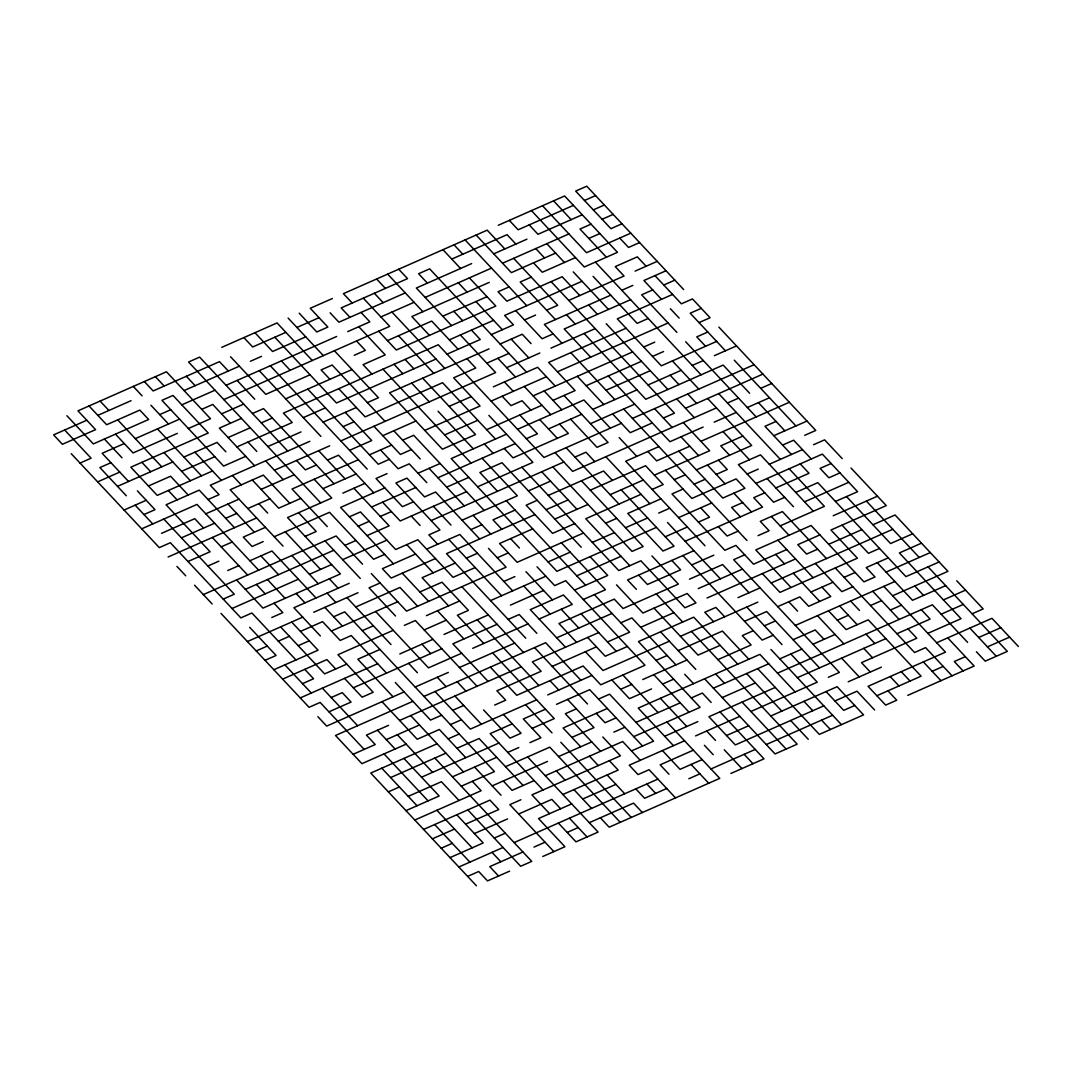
<?xml version="1.0" encoding="UTF-8"?>
<svg xmlns="http://www.w3.org/2000/svg" width="1072" height="1072" viewBox="0 0 1072 1072"><rect width="100%" height="100%" fill="white"/><g stroke="black" fill="none" stroke-linecap="round" stroke-linejoin="round"><path stroke-width="1.5" d="M221.757 347.355L277.058 322.94L312.287 360.514M332.36 298.525L310.237 308.294L327.858 327.081L316.789 331.972L299.182 313.171M498.266 225.281L564.622 195.975L617.472 252.335L584.294 266.982L531.444 210.621M86.778 420.237L53.6 434.884L62.404 444.29L95.596 429.631L77.975 410.844L166.455 371.783L210.501 418.75L188.377 428.519M97.847 415.36L131.025 400.7M285.862 332.333L252.684 346.993L243.88 337.6M296.931 327.456L319.041 317.687M451.768 259.089L507.069 234.674L515.873 244.068M573.426 205.368L518.124 229.783L509.321 220.39M584.495 200.491L595.55 195.6M184.076 390.57L239.378 366.155M250.433 361.264L261.488 356.386M305.734 336.849L272.556 351.495L254.935 332.709M405.283 292.897L338.913 322.203L330.109 312.81M471.64 263.591L416.338 288.02L451.58 325.593M493.763 253.836L526.942 239.177M582.243 214.762L537.997 234.299L529.193 224.906M593.298 209.884L604.367 204.993M159.701 414.609L170.756 409.732M181.825 404.841L215.003 390.195M226.058 385.304L336.662 336.474M347.73 331.596L369.84 321.828L361.036 312.434M380.908 316.937L414.087 302.291M425.142 297.413L491.512 268.107M502.567 263.23L568.924 233.924M591.047 224.155L579.992 229.046L606.417 257.226M602.116 219.278L613.171 214.387M80.025 463.077L91.093 458.186L64.655 430.006M124.272 443.54L102.148 453.309L128.573 481.489M135.327 438.649L179.573 419.125M201.697 409.357L212.752 404.466L230.373 423.252M223.807 399.588L389.712 326.33L363.287 298.15M489.261 282.378L411.836 316.575L429.457 335.362M555.618 253.086L511.371 272.623L476.142 235.036M588.796 238.44L599.864 233.549M621.974 223.78L610.919 228.671L575.677 191.097L586.746 186.206L683.641 289.534M110.952 462.702L99.897 467.58L126.322 495.76M177.322 433.396L133.075 452.933L115.454 434.147M221.556 413.859L243.679 404.104M310.036 374.798L265.802 394.335L230.56 356.762M354.283 355.261L365.338 350.383L356.534 340.99M387.461 340.615L431.708 321.077L458.133 349.258M442.763 316.2L487.01 296.663M509.133 286.894L498.065 291.785L506.882 301.178L562.17 276.75L579.791 295.537M531.243 277.125L520.188 282.016L555.43 319.59M575.49 257.588L542.311 272.248L533.494 262.854M630.792 233.173L586.545 252.711L542.499 205.744M97.646 481.864L119.769 472.095M241.428 418.375L219.304 428.143L254.546 465.717M252.496 413.497L263.551 408.606L334.022 483.753M285.675 398.838L352.031 369.545M639.595 242.567L628.54 247.458L619.723 238.064M117.518 486.366L172.82 461.952M183.875 457.074L217.053 442.414L225.87 451.808M228.122 437.537L250.245 427.768M261.3 422.891L272.355 418M449.329 339.864L493.562 320.327M582.042 281.266L504.631 315.449L513.434 324.843L491.311 334.611M148.445 485.991L170.569 476.236L188.19 495.023M181.624 471.345L214.802 456.699M236.925 446.93L292.227 422.515L283.423 413.122L438.26 344.755L543.973 457.476L621.398 423.293M303.296 417.624L325.406 407.856M436.009 359.026L336.474 402.978L274.807 337.224M447.078 354.149L480.256 339.489L471.439 330.096M524.489 319.965L535.558 315.074M546.613 310.197L557.681 305.306L513.622 258.339M568.736 300.428L624.038 276.013L615.221 266.62L637.344 256.851L646.161 266.245M635.093 271.122L657.216 261.354M124.071 510.044L146.194 500.276M212.551 470.97L157.249 495.385L130.824 467.204L208.249 433.021L173.007 395.447L161.952 400.338L223.619 466.092L245.743 456.324M267.853 446.555L301.044 431.909M323.154 422.14L356.346 407.494M367.401 402.603L378.456 397.725L334.41 350.758M489.06 348.882L389.525 392.834L442.374 449.195L475.553 434.549L422.703 378.188M500.128 344.005L522.238 334.236L531.055 343.63M610.718 295.175L544.362 324.468L561.983 343.254M621.787 290.284L632.842 285.407M666.02 270.747L643.91 280.516L661.518 299.302M143.943 514.547L155.011 509.669L137.39 490.882M309.848 441.302L210.3 485.254L219.117 494.648L208.048 499.525M343.027 426.643L354.095 421.765M486.809 363.167L508.932 353.398M553.179 333.861L542.11 338.752L515.686 310.572M630.591 299.678L564.234 328.983L590.659 357.164M652.714 289.909L641.659 294.8L676.888 332.374M663.769 285.031L674.837 280.14M141.692 528.831L196.993 504.416L258.66 570.17M274.419 470.233L329.72 445.805M340.775 440.927L495.626 372.56L460.384 334.987M506.681 367.669L539.859 353.023M550.928 348.145L595.161 328.608M672.586 294.425L617.284 318.84L661.33 365.807L716.632 341.392M161.564 533.333L194.742 518.687L203.559 528.081M205.811 513.81L238.989 499.15M261.099 489.381L294.291 474.735M316.401 464.967L305.346 469.858L296.542 460.464M327.469 460.089L338.524 455.198L373.766 492.785M349.593 450.32L371.703 440.552L345.278 412.372M382.771 435.674L415.949 421.015M449.128 406.368L471.251 396.6M493.375 386.831L537.608 367.307L555.229 386.094M626.088 328.233L548.676 362.416L575.101 390.597L552.978 400.365M648.212 318.464L637.157 323.355L593.111 276.388M181.436 537.849L214.614 523.203M225.669 518.312L236.738 513.434M247.793 508.543L269.916 498.775M358.396 459.714L292.04 489.02L327.268 526.593M369.451 454.836L391.575 445.068M402.643 440.177L413.698 435.299L484.169 510.446M424.753 430.408L480.055 405.993L453.63 377.813L475.754 368.044L466.936 358.651M491.123 401.116L546.425 376.701M557.48 371.81L668.084 322.98M701.262 308.334L690.207 313.212L725.436 350.785M168.116 557.011L256.61 517.937M300.843 498.413L278.72 508.182L252.295 479.988M322.967 488.644L356.145 473.985M389.324 459.339L378.269 464.23L307.785 389.069M411.447 449.57L400.392 454.461L373.954 426.281M444.625 434.924L477.804 420.278M533.106 395.863L632.654 351.911M643.709 347.02L654.778 342.142M699.011 322.605L710.079 317.727L692.458 298.927L681.39 303.818L654.965 275.638M187.989 561.514L210.112 551.758L166.066 504.778L199.245 490.132L234.487 527.705M221.167 546.867L232.235 541.99M265.414 527.33L243.29 537.099L252.108 546.492L263.163 541.615M342.839 493.147L364.949 483.378M387.072 473.623L376.017 478.501L402.442 506.681L413.497 501.803M486.621 429.671L541.923 405.256M586.156 385.719L641.458 361.304M652.526 356.413L663.581 351.536M707.828 331.998L696.76 336.876L705.577 346.269M207.861 566.029L218.916 561.152M274.218 536.724L329.519 512.309L373.565 559.276L384.634 554.398M384.821 487.894L340.588 507.431L393.437 563.792M418 473.248L440.123 463.479M506.493 434.173L451.191 458.588L556.904 571.322L656.439 527.37M517.548 429.296L583.905 399.99L610.343 428.17M606.028 390.221L650.275 370.698M227.733 570.545L238.788 565.654M249.856 560.777L271.966 551.008L316.012 597.975M305.158 536.362L316.213 531.471L298.592 512.684M349.392 516.825L360.447 511.934L395.689 549.521L417.812 539.752L453.054 577.326L475.164 567.557M371.515 507.056L415.748 487.519M437.872 477.75L515.297 443.567M526.352 438.689L537.42 433.798L519.799 415.011M548.475 428.921L581.654 414.274M592.722 409.383L636.956 389.86M648.024 384.969L681.202 370.322M692.257 365.431L703.326 360.554M714.381 355.663L736.504 345.908M203.358 594.585L336.085 535.987L362.51 564.167M358.209 526.218L369.264 521.327M380.319 516.449L391.387 511.572M446.689 487.144L468.799 477.388M590.471 423.668L634.704 404.131M223.231 599.101L234.286 594.21L163.815 519.062M245.354 589.332L333.834 550.258M344.889 545.38L355.958 540.489M367.013 535.611L389.136 525.843L353.894 488.269M466.548 491.659L400.191 520.965L382.57 502.178M477.616 486.782L532.918 462.354L488.872 415.387M632.453 418.402L754.125 364.694M232.034 608.494L298.405 579.188M309.46 574.311L331.583 564.542M342.638 559.651L386.885 540.127M431.118 520.59L563.845 461.992M574.9 457.101L585.969 452.223L594.772 461.617M652.325 422.917L630.202 432.686L612.581 413.899M663.38 418.04L674.449 413.149L551.115 281.641M685.504 408.271L762.929 374.088M462.045 520.215L517.347 495.8L482.119 458.226M528.416 490.909L550.539 481.14M716.431 407.896L572.649 471.385L555.041 452.598M727.499 403.005L738.554 398.127M760.678 388.359L771.733 383.481M271.779 617.512L282.834 612.621L274.03 603.228M349.204 583.329L293.902 607.744L320.327 635.924M415.561 554.023L382.382 568.669L391.186 578.063L435.433 558.539M426.616 549.145L459.808 534.486L512.657 590.86M470.863 529.608L481.918 524.731M515.096 510.071L492.986 519.84L501.79 529.233M537.219 500.302L526.164 505.193L552.589 533.374L574.713 523.605M548.288 495.425L603.59 471.01L612.393 480.403M658.891 446.595L625.7 461.241L704.987 545.782M703.125 427.058L669.946 441.704L608.28 375.95M714.18 422.167L736.303 412.412M747.372 407.521L769.482 397.752M247.404 641.552L302.706 617.137M313.761 612.259L358.008 592.722M380.131 582.954L369.063 587.831L395.501 616.011M534.968 514.587L446.488 553.648L525.776 638.202M546.037 509.696L568.147 499.927M590.27 490.172L645.572 465.744L663.193 484.544L652.138 489.422M689.819 446.22L656.64 460.866L647.823 451.473M700.874 441.329L789.354 402.268M256.221 650.945L267.276 646.068M278.331 641.177L289.4 636.299M300.455 631.408L322.578 621.653L340.199 640.44L351.254 635.549L386.496 673.122M333.633 616.762L344.702 611.884L494.46 771.572L461.282 786.218M355.757 606.993L400.003 587.456L417.611 606.256M455.305 563.041L422.113 577.701L448.552 605.881M466.36 558.164L477.415 553.273M532.717 528.858L499.539 543.517L517.16 562.304L583.516 532.998M554.84 519.089L588.019 504.443M610.142 494.674L643.321 480.028M654.389 475.137L709.691 450.722L683.253 422.542M742.869 436.076L720.746 445.845L729.55 455.238M776.048 421.43L764.979 426.308L791.417 454.488M265.025 660.339L276.08 655.461L249.655 627.281M298.204 645.692L309.259 640.801M331.382 631.046L397.752 601.74M419.862 591.972L441.986 582.203L468.41 610.383L457.355 615.274L483.78 643.455M497.287 557.788L508.356 552.911M641.069 494.299L585.768 518.727L629.813 565.694M674.248 479.653L685.316 474.775M696.371 469.884L751.673 445.47L707.627 398.503M773.796 435.701L806.975 421.055M273.829 669.732L318.076 650.195L291.651 622.015M362.309 630.671L373.378 625.78M605.64 523.23L616.695 518.352M660.942 498.815L627.763 513.461L662.992 551.035L674.06 546.157L621.197 489.797M683.065 489.046L671.997 493.937L724.86 550.298L735.915 545.407L753.536 564.194L786.714 549.547M694.12 484.169L705.188 479.278M716.243 474.4L727.298 469.509L718.495 460.116M782.6 445.094L793.669 440.217L811.29 459.004M804.724 435.326L815.779 430.448L718.883 327.121M282.646 679.125L326.88 659.588L335.697 668.995M393.25 630.296L337.948 654.711L373.177 692.284L362.122 697.175L344.501 678.388M404.305 625.405L415.36 620.527L477.027 686.281M426.428 615.65L459.607 600.99M503.853 581.466L514.908 576.575M548.087 561.929L570.21 552.16M592.334 542.392L614.444 532.623M625.512 527.746L647.635 517.977M658.69 513.086L669.745 508.208M747.171 474.025L758.239 469.147M769.294 464.256L802.472 449.61M813.541 444.719L824.596 439.842L842.217 458.628M302.518 683.641L313.573 678.75L304.77 669.357M346.752 664.104L324.628 673.873L280.583 626.906M379.93 649.458L357.82 659.226L393.049 696.8M424.177 629.921L446.3 620.152M490.534 600.615L545.836 576.2M678.563 517.602L711.741 502.956M755.988 483.418L822.345 454.113L857.587 491.686L835.463 501.455M300.267 697.912L377.679 663.729M399.802 653.96L432.981 639.314M444.049 634.436L488.283 614.899M510.406 605.131L543.584 590.484M576.763 575.825L621.01 556.301M665.243 536.764L687.366 526.995M698.435 522.118L709.49 517.227L700.686 507.833M742.668 502.58L731.613 507.458L740.417 516.851M764.792 492.812L753.737 497.689L762.54 507.083L685.115 541.28M775.847 487.934L809.038 473.275L800.221 463.881M831.148 463.506L820.093 468.397L828.897 477.79L839.966 472.899M331.194 697.537L342.249 692.659L351.067 702.053L328.943 711.821M353.318 687.782L441.798 648.707M497.1 624.293L452.853 643.83L488.095 681.403M508.155 619.402L519.21 614.524L536.831 633.311M574.512 590.109L607.703 575.463L590.082 556.676M784.664 497.328L773.595 502.205L738.367 464.632L760.49 454.863L813.34 511.223M795.719 492.437L817.842 482.668L905.934 576.615L939.112 561.956M461.657 653.223L428.478 667.869L375.629 611.509M472.725 648.332L528.027 623.917M539.082 619.04L572.26 604.38L563.457 594.987L530.278 609.646L565.507 647.22M583.329 599.503L605.452 589.734L561.393 542.767M693.932 550.673L627.562 579.965L636.379 589.359M738.166 531.136L727.111 536.013L718.294 526.62M804.536 501.83L848.769 482.293M404.117 691.909L326.692 726.092L317.875 716.699M415.172 687.031L448.351 672.385M459.419 667.494L514.707 643.079M691.681 564.944L713.791 555.175M758.038 535.638L769.093 530.761L760.289 521.367L782.413 511.599L826.458 558.566M780.161 525.883L824.395 506.346L789.166 468.772M412.921 701.302L335.496 735.486L361.921 763.666L406.167 744.142M423.976 696.425L545.648 642.704L580.877 680.278M556.703 637.827L612.005 613.412M689.43 579.215L722.608 564.569L749.033 592.749M744.732 554.8L733.663 559.691L839.376 672.412L828.321 677.303M833.212 515.739L877.445 496.202M388.546 725.355L366.423 735.124L375.24 744.517L353.117 754.273M399.615 720.464L521.273 666.744M598.699 632.56L532.328 661.866L541.146 671.26L496.899 690.797L505.716 700.19L494.648 705.068M620.809 622.805L631.877 617.914L675.923 664.881M698.234 588.622L742.481 569.085M819.892 534.901L797.782 544.67L806.586 554.063L817.641 549.172M386.295 739.626L419.474 724.98M441.597 715.212L430.542 720.089L395.3 682.516M452.665 710.334L463.72 705.443M552.201 666.382L596.447 646.845M607.502 641.954L629.626 632.199L594.384 594.612M640.681 627.308L673.859 612.661M707.051 598.015L795.531 558.941M828.71 544.295L861.888 529.635M872.943 524.757L895.066 514.989L947.929 571.349L892.628 595.764M450.414 724.605L461.469 719.727M627.375 646.47L605.251 656.238L587.63 637.451M737.978 597.64L760.102 587.871M771.157 582.98L892.815 529.273M437.095 743.767L370.738 773.073L476.45 885.794M448.163 738.876L459.218 733.998M536.643 699.815L470.273 729.121L435.044 691.534M547.698 694.937L591.945 675.4M669.357 641.217L603 670.509L585.379 651.722M680.425 636.326L757.85 602.142M879.509 548.435L868.441 553.313L842.016 525.133M912.687 533.776L890.564 543.544L846.518 496.577M390.61 777.575L445.912 753.16M456.967 748.269L479.09 738.514L523.136 785.481M512.269 723.855L490.145 733.623L543.008 789.984M545.447 709.208L523.324 718.977L540.945 737.764L529.89 742.641M556.515 704.331L589.694 689.671L642.543 746.032M656.051 660.379L667.106 655.488M678.174 650.61L722.407 631.073L748.846 659.253M744.531 621.304L766.654 611.536L819.504 667.896M777.709 606.658L799.833 596.89L808.65 606.283L830.76 596.514L821.956 587.121M810.901 592.012L833.011 582.243M844.079 577.352L855.134 572.475M888.313 557.829L866.189 567.584L875.007 576.977L863.952 581.868L811.089 525.508L755.787 549.923L791.029 587.496M921.491 543.169L899.381 552.938L961.048 618.691L927.856 633.351M388.359 791.86L399.414 786.969M421.537 777.2L498.962 743.017M532.141 728.37L554.264 718.602L492.597 652.848M576.374 708.833L565.319 713.724L600.561 751.298M598.498 699.065L609.566 694.187L653.612 741.154L631.488 750.923M620.621 689.296L631.676 684.418M642.744 679.541L686.978 660.004M720.156 645.357L698.046 655.113L654 608.146M753.348 630.698L742.28 635.589L751.097 644.982L717.905 659.628M764.403 625.82L775.458 620.929M852.883 586.746L841.828 591.637L815.39 563.457M886.062 572.1L930.308 552.562M408.231 796.362L441.409 781.716L459.03 800.503M452.464 776.825L496.711 757.301M507.766 752.41L518.821 747.532M607.315 708.458L563.068 727.995L580.689 746.782M651.548 688.934L629.425 698.689L611.817 679.903M662.617 684.043L673.672 679.166M773.207 635.214L762.152 640.091L682.864 555.551M795.33 625.445L894.879 581.493M405.98 810.646L439.158 795.987L403.916 758.413M505.515 766.694L549.762 747.157L620.232 822.304M571.872 737.389L593.995 727.62L567.57 699.44M616.119 717.851L605.064 722.742L596.246 713.349M793.079 639.716L815.202 629.961L824.006 639.354M837.326 620.192L848.381 615.301M870.504 605.533L881.559 600.655M414.784 820.04L481.14 790.734L472.337 781.341M492.209 785.856L547.511 761.428M558.566 756.551L591.744 741.904M613.867 732.136L624.922 727.245M635.991 722.367L680.224 702.83M691.293 697.952L702.348 693.061L711.165 702.455M713.416 688.184L768.704 663.769M779.773 658.878L801.896 649.109M812.951 644.232L835.075 634.463M890.376 610.048L901.431 605.171M945.678 585.634L912.5 600.28L877.258 562.706M423.587 829.433L489.958 800.127L498.761 809.521L465.583 824.167M534.191 780.59L512.068 790.359L503.264 780.965M545.259 775.713L622.671 741.529L640.292 760.316M633.74 736.638L700.096 707.346L638.43 641.592L693.731 617.164L737.777 664.144M722.22 697.577L755.398 682.931M777.522 673.162L932.359 604.796L967.601 642.369M943.427 599.905L965.55 590.136M432.405 838.827L454.528 829.058M520.885 799.752L509.83 804.643L553.876 851.61M664.667 736.276L697.845 721.617M775.27 687.433L708.914 716.739L735.338 744.919L823.819 705.845M797.394 677.665L885.874 638.604M896.929 633.713L930.107 619.067L921.304 609.673M941.176 614.189L963.299 604.42M441.208 848.22L452.277 843.329M474.387 833.56L507.579 818.914M518.634 814.037L551.812 799.377L560.629 808.77M562.867 794.499L618.169 770.085L609.365 760.691M684.539 740.779L629.237 765.194L638.041 774.587L649.109 769.709L675.534 797.89M695.594 735.901L739.841 716.364M750.896 711.486L817.253 682.181L790.828 654M972.103 613.814L983.158 608.923L956.733 580.743M450.026 857.613L483.204 842.954L456.779 814.774M494.259 838.076L505.327 833.199M571.684 803.893L538.506 818.539L564.931 846.719L542.807 856.488M582.739 799.015L615.918 784.356M693.343 750.172L660.164 764.832L668.968 774.225M726.521 735.526L748.645 725.757M770.768 715.989L837.125 686.696L863.563 714.877L819.316 734.4L757.649 668.647M848.193 681.805L881.372 667.159M936.673 642.744L991.975 618.316L1018.4 646.51M458.829 867.007L503.076 847.47M514.131 842.592L657.913 779.103M702.16 759.566L680.037 769.334L662.416 750.547M834.874 700.967L856.997 691.199L874.618 709.986M978.656 637.478L1000.779 627.71M467.633 876.4L478.702 871.509L487.505 880.903L509.629 871.147M522.935 851.985L489.757 866.632L498.574 876.025M534.003 847.094L545.058 842.217M567.182 832.448L578.237 827.557M589.305 822.68L633.539 803.142L642.356 812.536M666.717 788.496L644.607 798.265L635.79 788.871M688.84 778.728L699.909 773.85M710.964 768.959L755.211 749.435M766.266 744.544L832.622 715.238M854.746 705.483L843.691 710.361L826.07 691.574M876.869 695.715L921.103 676.177L868.253 619.817L846.13 629.586L828.509 610.799M932.171 671.3L943.226 666.409M965.349 656.64L954.294 661.531L963.098 670.925M987.473 646.872L1009.596 637.116M730.836 773.475L764.014 758.829L719.969 711.848M907.796 695.339L974.153 666.034L947.728 637.853M851.021 468.022L886.263 505.595L830.961 530.01L857.386 558.19L779.96 592.374L762.353 573.587M734.253 360.179L795.92 425.932M866.39 501.093L919.24 557.453M928.057 566.847L1007.345 651.387L985.222 661.156L976.404 651.763M670.335 308.696L679.139 318.089M749.623 393.25L723.185 365.07L645.773 399.253L584.106 333.486M758.427 402.643L784.851 430.823M969.852 628.085L996.277 656.265M553.567 200.853L571.175 219.653M685.705 341.767L756.175 416.914M914.751 586.009L923.555 595.402M595.362 262.104L701.075 374.825M718.682 393.612L780.349 459.379M672.385 360.929L698.823 389.109M883.81 586.371L945.477 652.138L868.052 686.321L885.673 705.108L896.741 700.217L887.924 690.824M546.814 243.692L564.421 262.479M573.239 271.873L608.481 309.446M670.134 375.2L678.951 384.593M687.755 393.987L696.572 403.38M722.997 431.56L749.422 459.741M767.043 478.541L793.468 506.721M872.755 591.262L899.18 619.442M907.997 628.835L916.801 638.229L861.499 662.643L870.303 672.037M952.043 675.802L925.605 647.622L914.55 652.513L835.262 567.959M535.745 248.57L544.563 257.963M588.608 304.93L597.412 314.324M606.229 323.731L667.883 389.484M676.7 398.878L694.321 417.665M923.354 661.906L940.975 680.693M771.344 516.49L788.965 535.276M850.632 601.03L859.449 610.424M504.818 248.945L487.197 230.158L343.415 293.648L352.232 303.041M566.485 314.699L575.289 324.092M654.577 408.646L672.198 427.433M681.001 436.827L698.622 455.613M707.44 465.007L725.047 483.794M733.864 493.187L751.485 511.974M777.91 540.154L813.152 577.728M839.577 605.908L857.198 624.695M866.002 634.088L874.806 643.481M901.244 671.662L910.048 681.055M678.75 451.098L722.796 498.065L744.919 488.296L736.116 478.903L691.869 498.44L665.444 470.26M775.659 554.425L784.463 563.818M793.28 573.225L819.705 601.405M863.751 648.372L872.554 657.766M890.175 676.553L898.993 685.946M465.074 239.927L526.741 305.681M570.786 352.648L614.832 399.615M623.649 409.008L746.983 540.529M817.454 615.676L843.878 643.857M454.019 244.805L462.823 254.198M577.352 376.326L603.777 404.506M788.778 601.767L797.581 611.161M841.627 658.141L859.248 676.928M442.964 249.696L460.571 268.482M469.389 277.876L495.813 306.056L396.278 350.008L378.657 331.221M619.147 437.564L636.768 456.35M458.334 282.753L467.137 292.147M475.941 301.54L502.379 329.72M511.183 339.114L528.804 357.914M564.033 395.488L608.092 442.455L597.024 447.332L570.599 419.152M526.553 372.185L429.644 268.858L418.589 273.735L427.393 283.129M544.174 390.972L561.782 409.759M605.841 456.726L649.887 503.693M667.494 522.479L720.357 578.853M746.782 607.033L782.024 644.607M453.831 311.309L462.635 320.702M497.877 358.276L515.485 377.063M524.302 386.456L550.727 414.65M559.544 424.043L568.348 433.436L513.046 457.851L504.242 448.458M770.956 649.485L841.44 724.645M398.717 269.233L407.534 278.626L341.164 307.919L349.981 317.312M504.43 381.954L513.233 391.347M530.854 410.134L522.051 400.74L510.982 405.618L502.178 396.225M539.672 419.527L557.293 438.314M566.096 447.707L618.946 504.068M671.809 560.428L680.613 569.822L647.434 584.481L638.631 575.088M724.659 616.802L715.855 607.409L704.8 612.286L713.604 621.68M795.143 691.949L759.901 654.376L638.242 708.083L673.471 745.67M803.946 701.343L812.764 710.736M821.567 720.129L830.371 729.523M387.662 274.11L422.891 311.684M581.466 480.779L643.133 546.532L632.065 551.41L552.79 466.869M651.937 555.926L678.362 584.106L623.06 608.521L614.256 599.127L558.954 623.542L576.575 642.329M376.594 278.988L385.411 288.381M746.594 673.538L781.823 711.111M790.64 720.505L808.261 739.291M374.342 293.272L383.16 302.666M391.963 312.059L444.826 368.42M541.722 471.747L576.964 509.334M656.252 593.875L682.676 622.055M691.48 631.448L797.193 744.169L775.069 753.938L704.599 678.79M398.529 335.724L433.758 373.311M495.425 439.064L442.575 382.704L365.15 416.887L338.725 388.707M521.85 467.245L618.758 570.572L640.882 560.803L684.928 607.77L695.983 602.893L687.179 593.499L642.932 613.037L616.507 584.856M715.654 673.899L724.471 683.293M742.092 702.093L786.138 749.06M405.082 359.401L413.886 368.795M484.37 443.942L493.174 453.335M581.265 547.269L501.991 462.729L479.867 472.497L497.488 491.284M660.553 631.823L695.795 669.397M358.785 326.705L385.21 354.886L363.086 364.654L371.904 374.048M394.027 364.279L402.831 373.672M411.635 383.066L429.256 401.853M438.073 411.246L473.301 448.833M684.727 674.275L693.544 683.668M382.959 369.17L471.05 463.104M506.292 500.678L585.58 585.218M744.142 754.313L752.959 763.706M653.799 674.65L689.041 712.223M706.662 731.01L715.466 740.404M724.27 749.797L741.891 768.584M510.607 538.626L519.411 548.02M537.032 566.807L554.653 585.593L565.708 580.716L644.996 665.256L600.749 684.794L583.128 666.007L516.771 695.299L490.346 667.119M581.078 613.774L616.306 651.347M660.365 698.328L686.79 726.508M704.411 745.295L713.215 754.688M288.113 318.062L323.355 355.636M385.022 421.39L332.159 365.029L321.104 369.907L329.908 379.3M393.826 430.783L420.251 458.963M429.068 468.357L464.297 505.93M473.114 515.324L490.735 534.124M525.963 571.698L552.402 599.878M561.205 609.271L578.826 628.058M622.872 675.025L658.114 712.599M666.918 721.992L719.768 778.352L609.177 827.195L600.36 817.802M426.817 482.641L409.196 463.854L398.141 468.732L380.52 449.945M479.666 539.002L435.621 492.035L424.566 496.912L406.945 478.125L395.89 483.016L439.935 529.983L428.867 534.861L437.684 544.254M488.484 548.395L506.105 567.182L406.556 611.134L371.314 573.56M523.712 585.969L550.15 614.149M691.092 764.457L708.713 783.243M433.369 506.306L450.99 525.092M281.36 360.889L290.177 370.282M448.739 539.377L501.602 595.737M270.305 365.78L367.2 469.107M411.246 516.074L420.063 525.468M534.58 647.595L587.443 703.956M259.236 370.657L320.903 436.411M461.858 586.719L523.525 652.473M549.949 680.653L558.767 690.046M602.812 737.013L620.42 755.8L531.94 794.875L549.561 813.661M646.858 783.98L655.662 793.374M318.652 450.696L345.09 478.876M406.757 544.63L433.182 572.81M477.228 619.777L538.894 685.544M228.309 371.033L219.505 361.639L153.149 390.945L144.331 381.552M237.126 380.426L254.747 399.213M589.493 756.175L598.31 765.569M607.114 774.962L624.735 793.749M287.725 451.071L199.633 357.123L188.578 362.014L320.716 502.915M314.15 479.251L331.771 498.038L287.537 517.575L340.387 573.935L262.962 608.119L236.537 579.939M402.255 573.185L428.679 601.365M437.483 610.759L463.908 638.939M525.575 704.693L552.013 732.886M560.817 742.28L631.287 817.427M186.327 376.285L195.131 385.679M247.994 442.039L256.798 451.433M265.601 460.839L283.222 479.626M503.465 714.461L521.072 733.248L510.017 738.139L483.593 709.959M556.314 770.822L565.118 780.215M573.935 789.622L591.556 808.409M289.788 503.291L263.35 475.11L230.172 489.757L283.035 546.117M325.017 540.864L360.259 578.438M421.926 644.205L430.73 653.598M457.168 681.779L465.972 691.172M527.638 756.926L598.109 832.073L575.986 841.842L558.378 823.055M155.386 376.661L164.204 386.054M437.296 677.263L446.099 686.656M454.917 696.05L481.341 724.23M569.433 818.164L587.054 836.964M232.423 475.486L241.24 484.879M258.848 503.666L267.665 513.059M285.286 531.846L320.515 569.42M329.332 578.813L338.136 588.206M346.953 597.6L390.999 644.567M408.62 663.354L417.423 672.747M133.276 386.429L142.08 395.823M150.897 405.216L168.505 424.003M194.943 452.183L221.368 480.363M291.839 555.51L318.263 583.704M327.081 593.097L335.884 602.491M157.45 428.894L201.496 475.861M227.921 504.041L254.359 532.221M324.829 607.368L342.45 626.155M465.771 757.676L439.346 729.483L417.222 739.251L381.994 701.678M474.588 767.07L501.013 795.25M164.003 452.558L190.441 480.738M260.911 555.886L278.532 574.672M296.153 593.459L304.957 602.853M410.67 715.587L463.519 771.947M100.098 401.075L108.902 410.469M117.706 419.862L161.751 466.829M267.464 579.563L285.085 598.35M434.843 758.038L531.752 861.379L520.684 866.256L467.834 809.896M89.03 405.966L106.651 424.753L139.829 410.094L148.646 419.487L93.344 443.915L66.906 415.735M141.893 462.327L150.696 471.72M168.317 490.507L177.121 499.9M212.363 537.474L247.605 575.048M256.409 584.441L265.213 593.834M397.364 734.749L432.592 772.322M104.399 439.024L122.02 457.811M377.491 730.233L395.112 749.02M492.008 852.347L500.825 861.754M295.952 659.963L251.907 612.996L240.852 617.887L170.368 542.727L159.313 547.618L71.221 453.684M322.377 688.144L357.619 725.731M384.044 753.911L428.09 800.878M436.907 810.271L472.136 847.845M135.139 505.153L152.76 523.94M284.897 664.854L311.322 693.035M364.172 749.395L320.126 702.428L309.071 707.306L220.979 613.372M381.793 768.182L417.035 805.755M434.656 824.542L469.884 862.116M176.934 566.405L185.737 575.798M194.555 585.191L212.162 603.978"/></g></svg>
